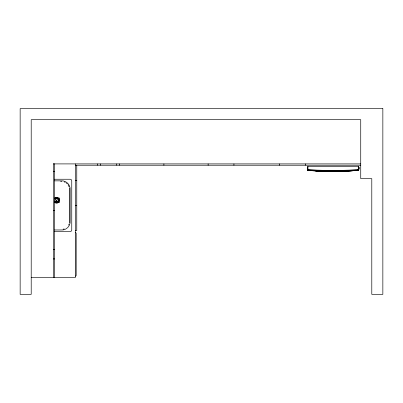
<?xml version="1.0" encoding="UTF-8"?>
<svg xmlns="http://www.w3.org/2000/svg" width="403" height="403" viewBox="0 0 403 403"><rect width="100%" height="100%" fill="white"/><g stroke="black" fill="none" stroke-linecap="round" stroke-linejoin="round"><path stroke-width="0.6" d="M307.484 167.245L307.484 169.2L308.214 170.167M355.834 170.635L333.115 171.275A405.181 405.181 0 0 1 316.002 170.912L308.481 170.509L307.338 169.401L307.313 167.245L307.378 169.572L307.973 170.313L308.794 170.54L307.549 169.91L307.313 167.245L307.57 167.245L307.761 169.774M358.917 168.545L358.685 169.9L358.121 170.388L350.126 170.917A401.514 401.514 0 0 1 333.115 171.275L310.25 170.61M310.527 170.157L310.25 170.625L310.642 170.398M69.381 222.874L69.381 187.954M307.565 169.587L307.484 166.474L358.746 166.474L358.746 169.154L357.542 169.885L333.11 170.625L308.683 169.885A305.353 229.982 0 0 0 333.11 170.625A305.358 229.992 0 0 0 357.542 169.89L358.267 169.154L358.267 166.474M357.945 170.197L358.66 169.018M358.741 169.2L358.544 169.809L357.542 170.373A404.36 404.36 0 0 1 355.103 170.514M358.423 169.834L358.65 169.255M68.631 225.136L69.094 224.033M55.206 199.233L54.44 198.352M59.04 202.689L59.589 201.974M355.053 170.489L358.141 170.187L358.746 169.154L358.267 169.154M54.44 202.16L55.206 201.278M332.253 171.114L337.382 171.089A305.555 230.4 0 0 0 357.542 170.378L358.584 169.744L358.746 169.154L358.418 169.965L357.542 170.373L332.576 171.114M358.141 170.187L358.746 169.154L358.015 170.257L350.499 170.902M63.044 229.211L64.203 228.924M310.35 170.615L310.446 170.388M355.698 170.157L355.975 170.63L357.965 170.454L358.63 169.98L358.917 168.63L358.917 167.245L358.66 167.245M357.396 170.262L355.592 170.398M60.581 181.592L61.855 181.511M355.481 170.409L355.179 170.424M355.778 170.388L354.857 170.691M357.345 170.303L355.975 170.63L358.05 170.419L358.615 169.995L358.917 167.245L358.907 169.27L358.05 170.419L348.399 170.983A401.635 401.635 0 0 1 333.115 171.275A404.798 404.798 0 0 1 314.013 170.822L308.109 170.388L307.318 169.205M355.29 170.665L355.683 170.645M345.703 170.917L351.89 170.671M346.006 170.827L349.935 170.676M346.555 170.807L350.106 170.671M344.938 170.937L343.789 170.973L344.076 170.963M344.222 170.958L344.585 170.948M344.842 170.943L344.026 170.963M344.741 170.943L345.074 170.932M342.364 171.013L342.076 171.018M341.658 171.028L341.376 171.033M339.946 171.053L338.666 171.074L339.946 171.089M339.936 171.053L340.278 171.048M338.424 171.079L338.742 171.074M336.848 171.094L337.382 171.089M336.581 171.099L331.246 171.109M337.382 171.255L328.848 171.25A137.216 45.917 3.2 0 1 315.529 170.902M336.047 171.104L336.314 171.099M334.979 171.109L335.427 171.104M334.117 171.109L334.515 171.109M334.712 171.109L333.885 171.114M333.392 171.114L333.739 171.114M53.322 163.905L360.735 163.905M75.442 165.23L360.735 165.23M321.156 170.973L322.435 170.973L322.052 170.963M333.573 171.114L333.115 171.114A403.942 403.942 0 0 1 327.584 171.074L326.032 171.048M53.322 171.275L54.652 171.275M54.511 179.244L70.142 179.244A1.612 1.612 0 0 1 71.754 180.856L71.754 229.972A1.612 1.612 0 0 1 70.142 231.584L54.511 231.584M75.442 180.413L76.766 180.413M54.501 180.856L60.561 180.856A8.473 8.473 0 0 1 70.142 190.438L70.142 220.391A8.473 8.473 0 0 1 60.561 229.972L54.501 229.972M75.442 205.475L76.766 205.475M53.322 210.346L54.652 210.346M75.442 230.541L76.766 230.541L76.766 165.23M53.322 249.417L54.652 249.417M53.322 258.933L54.652 258.933M31.207 277.43L75.442 277.43L75.442 163.905M331.951 171.109L328.843 171.089A305.444 230.299 0 0 1 311.202 170.499L309.852 170.439M331.78 171.109L332.339 171.114M330.092 171.099L330.712 171.104M330.435 171.104L330.979 171.109M329.825 171.099L330.178 171.104M328.929 171.089L329.377 171.094M329.342 171.094L329.644 171.099M326.919 171.063L327.563 171.074M330.616 171.074L333.115 171.114A404.36 404.36 0 0 0 338.001 171.084M327.13 171.068L327.412 171.074M326.279 171.053L326.586 171.058M338.409 171.079A401.791 401.791 0 0 1 333.115 171.114L320.516 170.917L308.683 170.373L307.832 169.99L311.368 170.524M309.232 170.323L310.36 170.383M322.329 170.968L322.586 170.973M321.06 170.932L321.569 170.948M321.387 170.943L321.901 170.958M321.796 170.953L322.204 170.963M315.801 170.66L320.143 170.822M310.562 170.393C312.799 170.373 308.446 170.827 307.806 169.965M315.604 170.686L320.632 170.912M310.381 170.469L308.094 170.192M310.542 170.645L310.935 170.665M308.814 170.298L310.265 170.383M308.794 170.378L308.683 170.373A404.36 404.36 0 0 0 311.121 170.514M308.184 170.242L308.844 170.383M355.975 170.63L355.703 170.393M64.203 181.904L65.301 182.368M66.319 182.997L67.225 183.773M307.635 169.728L307.484 169.154L308.073 170.182L307.484 169.154L307.58 169.618M59.04 197.823L59.589 198.533M68.001 184.68L69.094 186.796M307.963 169.154L308.315 169.769L307.963 169.154L307.963 166.474M307.484 169.154L307.635 169.734M307.57 167.245L307.625 169.497M305.444 163.905L305.444 165.23M279.642 163.905L279.642 165.23M233.936 163.905L233.936 165.23M208.134 163.905L208.134 165.23M163.905 163.905L163.905 165.23M119.671 163.905L119.671 165.23M116.724 163.905L116.724 165.23M100.503 163.905L100.503 165.23M97.556 163.905L97.556 165.23M54.652 163.668L54.652 277.43M53.322 163.547L53.322 277.43M346.56 170.943A137.342 46.244 -3.2 0 1 337.417 171.144M350.121 170.751A401.791 401.791 0 0 1 345.326 170.927A404.36 404.36 0 0 0 351.441 170.696M320.717 170.922A403.942 403.942 0 0 1 314.269 170.671M320.813 170.812A136.723 45.766 3.2 0 1 316.118 170.64M346.54 170.922A136.849 46.36 -3.2 0 1 345.386 170.958M320.113 170.65A136.531 45.751 3.2 0 1 315.791 170.489M328.838 171.225A137.211 45.871 3.2 0 1 315.524 170.867M346.53 171.169A137.342 46.471 -3.2 0 1 337.341 171.371M333.115 171.114A404.36 404.36 0 0 1 328.223 171.084M320.279 170.907A404.36 404.36 0 0 1 314.783 170.696M75.442 276.12A0.735 0.735 0 0 0 76.177 275.385L76.177 233.367A0.735 0.735 0 0 0 75.442 232.627M357.557 170.227L358.398 169.99L358.746 169.154L358.373 170.011C357.612 171.018 357.426 169.577 357.557 170.227M56.324 200.18C56.682 201.304 57.196 199.384 56.324 200.18M56.405 200.2L56.788 200.356L56.425 200.15M58.329 200.437L59.432 200.82L59.483 200.437L58.329 200.437M55.982 201.873L55.685 202.986L55.327 202.84L55.982 201.873M57.176 197.425L56.793 198.528L56.793 197.374L57.176 197.425M56.339 201.968L56.042 203.082L56.42 203.132L56.339 201.968M57.528 197.52L57.307 198.669L57.886 197.672L57.528 197.52M58.223 200.88L59.191 201.535L59.337 201.178L58.223 200.88M55.584 201.656L55.01 202.654L54.702 202.422L55.584 201.656M58.203 197.853L57.694 198.906L58.511 198.09L58.203 197.853M58.007 201.278L58.773 202.16L59.004 201.853L58.007 201.278M58.773 198.352L58.007 199.233L59.004 198.654L58.773 198.352M55.01 197.853L54.702 198.09L55.518 198.906L55.01 197.853M57.694 201.606L58.203 202.654L58.511 202.422L57.694 201.606M59.191 198.976L58.223 199.631L59.337 199.329L59.191 198.976M55.685 197.52L55.327 197.672L55.906 198.669L55.685 197.52M57.307 201.838L57.528 202.986L57.886 202.84L57.307 201.838M59.432 199.686L58.329 200.069L59.483 200.069L59.432 199.686M56.42 197.374L56.042 197.425L56.339 198.543L56.42 197.374M56.873 201.968L56.793 203.132L57.176 203.082L56.873 201.968M342.51 171.003L341.23 171.028L342.51 171.038M382.85 108.614L20.15 108.614L20.15 294.386L31.207 294.386L31.207 119.671L360.735 119.671L360.735 178.645L371.793 178.645L371.793 294.386L382.85 294.386L382.85 108.614M324.999 171.038L323.715 171.038L325.009 171.033M55.816 201.626A1.582 1.582 0 0 0 58.188 200.256A1.582 1.582 0 0 0 55.816 198.886A1.582 1.582 0 0 0 55.816 201.626"/></g></svg>
